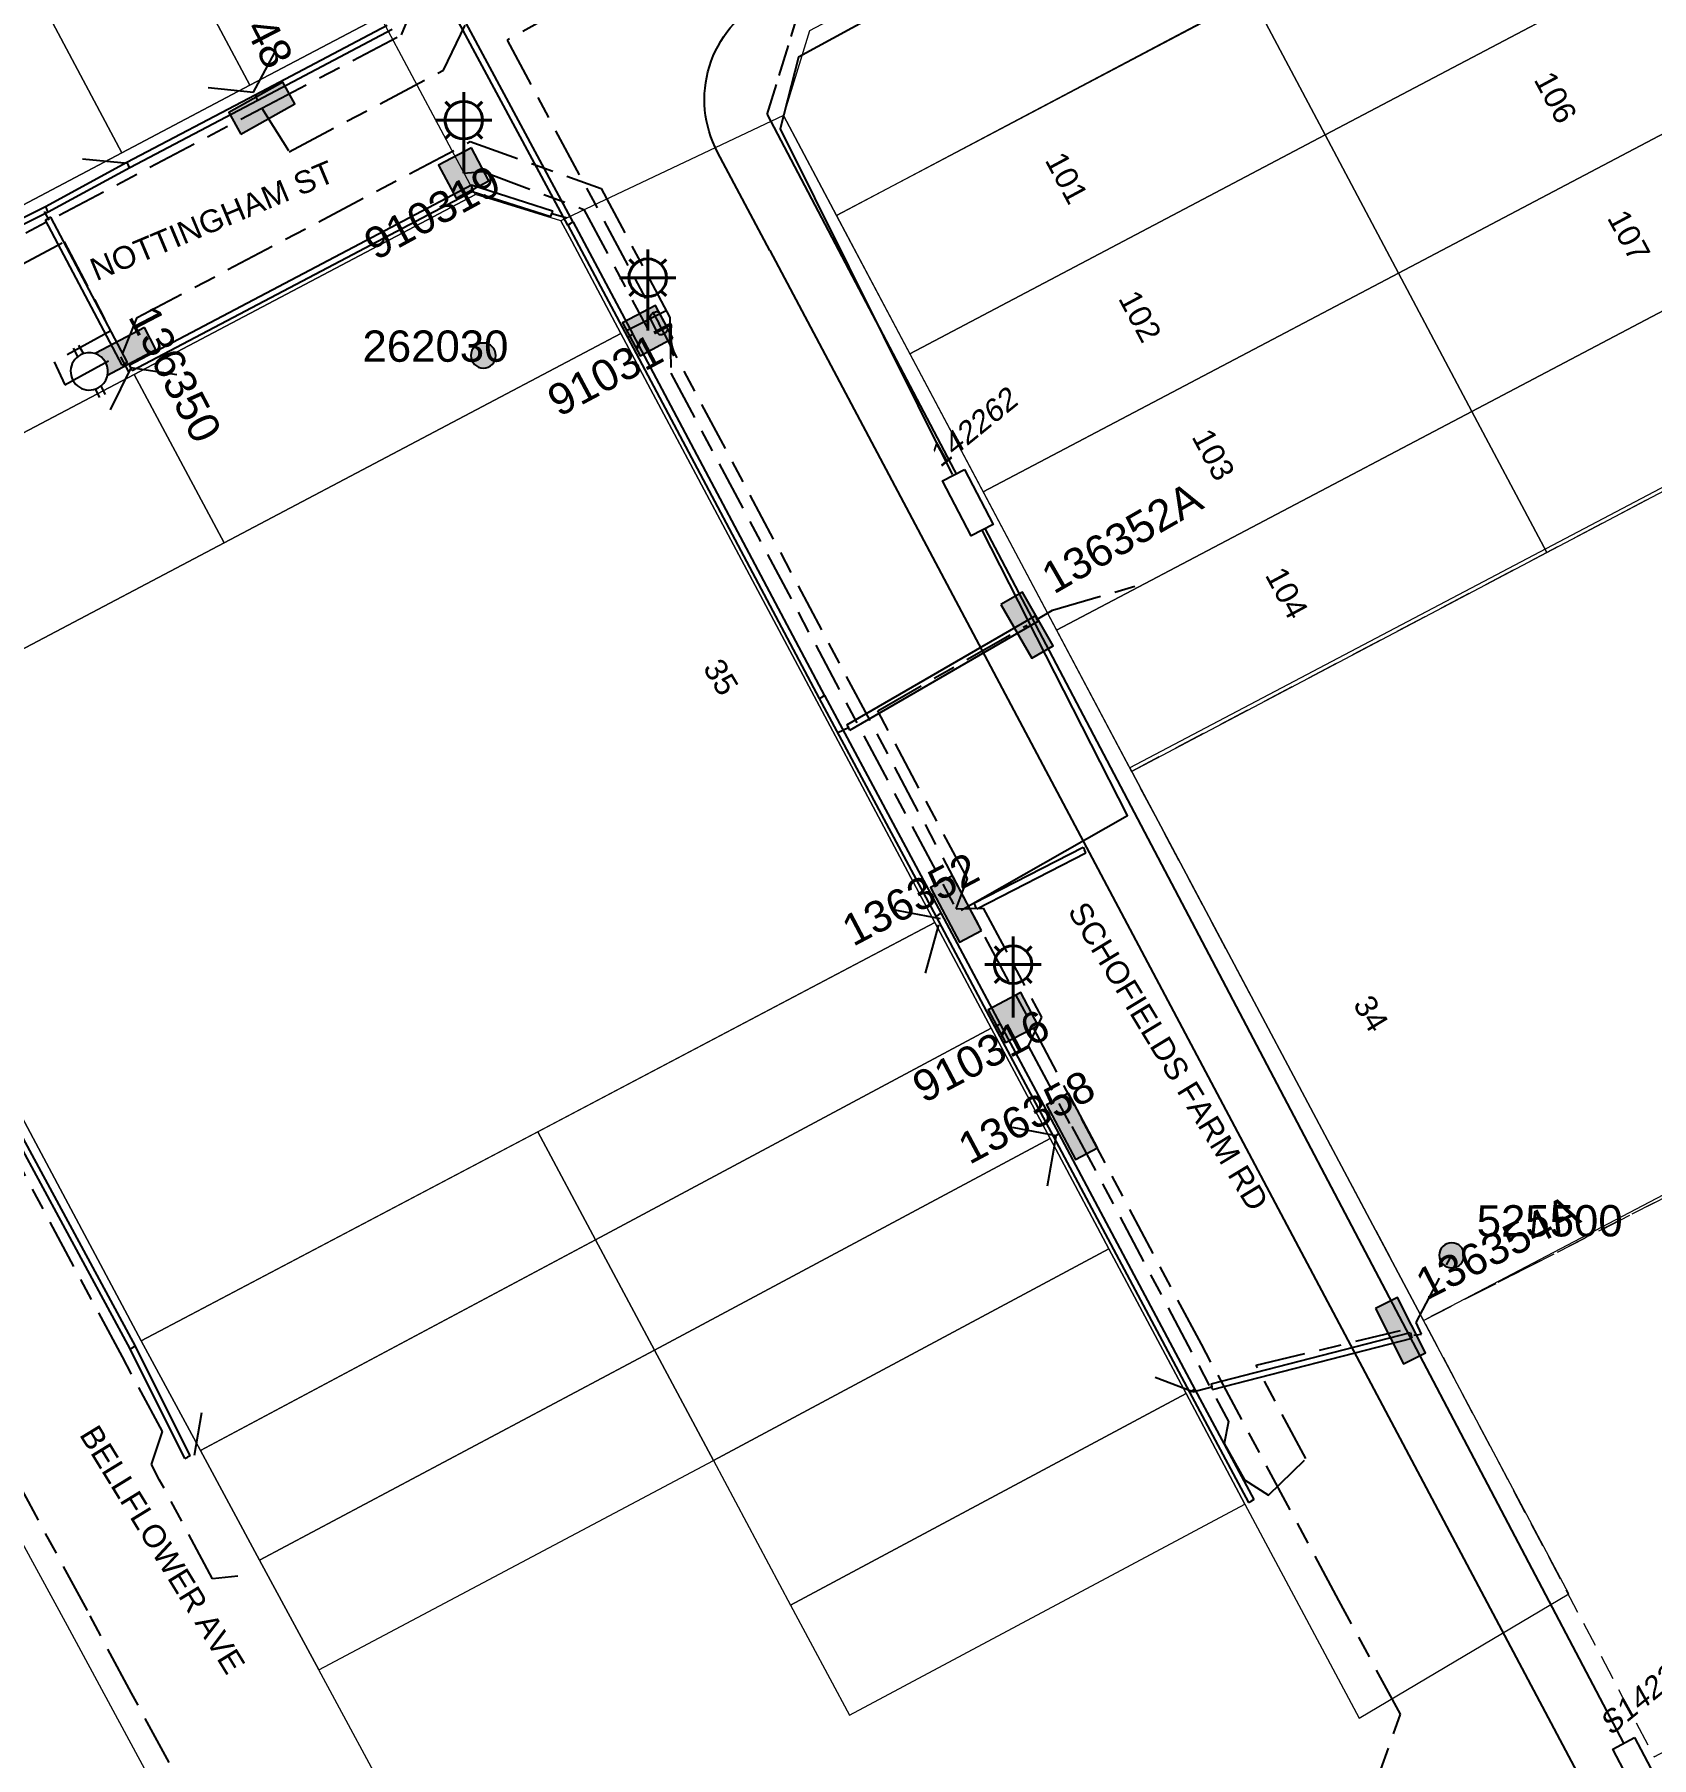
# Model space of a CAD drawing. Header units: metres. Extents: x 303431 to 305438, y 6269401 to 6270518.
# Drawn here: x 303642 to 303771.2, y 6269565 to 6269702.5 of the extents above; entities that cross this region are included whole.
import ezdxf
from ezdxf.enums import TextEntityAlignment as Align

# ---------------------------------------------------------------- set-up
doc = ezdxf.new("R2010")
doc.units = ezdxf.units.M
for name, pattern in [('Cable Exist UG', [8.2, 4, -1.2, 1.8, -1.2]), ('IE Trench LV', [6.5, 5, -1.5]), ('IECLAUG', [3, 2, -1]), ('IECLROU40', [4, 2.5, -1.5])]:
    doc.linetypes.add(name, pattern=pattern)
doc.layers.get('0').update_dxf_attribs({"color": 6})
doc.layers.add('_User kerb', color=7, linetype='Continuous', transparency=0.4)
for name, color, linetype, lineweight in [('Cadastre Developer_SP_NEW', 7, 'Continuous', 5), ('Cadastre Land Parcels_SP_EXT', 9, 'Continuous', 5), ('Cadastre Roads_SP_EXT', 9, 'Continuous', 5)]:
    doc.layers.add(name, color=color, linetype=linetype, lineweight=lineweight)
for name, color, linetype in [('Duct_SP_EXT', 7, 'Continuous'), ('Duct_SP_NEW', 2, 'Continuous'), ('Equip_HV_EXT', 7, 'Continuous'), ('Equip_LV_EXT', 7, 'Continuous'), ('Equip_SP_SL_EXT', 7, 'Continuous'), ('Mains_HV_EXT', 7, 'Continuous'), ('Mains_LV_EXT', 7, 'Continuous'), ('Mains_LV_NEW_T84', 2, 'Continuous'), ('SupportsOH_SP_TR_HV_LV_SL_EXT', 7, 'Continuous'), ('SupportsUG_SP_LV_EXT', 7, 'Continuous'), ('SupportsUG_SP_LV_NEW', 2, 'Continuous'), ('SupportsUG_SP_LV_SL_EXT', 7, 'Continuous'), ('Trench_SP_EXT', 7, 'Continuous'), ('Trench_SP_NEW', 2, 'Continuous')]:
    doc.layers.add(name, color=color, linetype=linetype)
doc.styles.add('COLUMN_LABEL', font='arial.ttf')
doc.styles.add('iecARIAL', font='arial.ttf', dxfattribs={"height": 2})
doc.styles.add('LotNum', font='isocp.shx', dxfattribs={"height": 1.8})
doc.styles.add('POLE_LABEL', font='arial.ttf')
doc.styles.get("Standard").update_dxf_attribs({"font": 'arial.ttf'})
doc.linetypes.add('Cable New UG', pattern='A,7,-0.25,["x",Standard,S=2,R=0,X=0.2,Y=-0.8],-2.1', length=9.35)
doc.linetypes.add('IE Trench HV', pattern='A,7,-0.2,["/",Standard,S=3,R=0,X=0.6,Y=-1.4],-2.5', length=9.7)

# ---------------------------------------------------------------- blocks, each defined once
blk = doc.blocks.new('COLUMN_EXT')
blk.add_hatch(color=256).paths.add_polyline_path([(-1.49, 1.48), (-1.49, -1.49), (1.48, -1.49), (1.48, 1.48)])
blk.add_lwpolyline([(-1.49, -1.49), (1.48, -1.49), (1.48, 1.48), (-1.49, 1.48)], close=True)
for tag, height, style, flags, p in [('ASSET_NUM', 2.5, 'COLUMN_LABEL', 8, (2, 2)), ('STRUCTURE_PLANT_NUMBER', 0.2, 'POLE_LABEL', 9, (1.81, 0.03)), ('STREET_CODE', 0.2, 'COLUMN_LABEL', 9, (1.81, -0.2))]:
    blk.add_attdef(tag, text='', height=height, dxfattribs=dict(style=style, flags=flags)).set_placement(p, align=Align.MIDDLE_LEFT)
at = {"flags": 9}
for tag, p in [('COLUMN_TYPE', (1.81, -0.4)), ('OWNED_BY', (1.81, -0.6)), ('STATE', (1.81, -0.8)), ('USAGE', (1.81, -1)), ('LEGEND', (1.81, -1.2)), ('LOCATION', (1.81, -1.4)), ('STREETNAME', (1.81, -1.6)), ('SUBURB', (1.81, -1.8)), ('NOTES', (1.81, -2))]:
    blk.add_attdef(tag, text='', height=0.2, dxfattribs=at).set_placement(p, align=Align.MIDDLE_LEFT)
at = {"flags": 1}
blk.add_attdef('Z', (1.81, -2.35), '', height=0.2, dxfattribs=at)
blk = doc.blocks.new('PILLAR_EXT')
blk.add_hatch(color=256).paths.add_polyline_path([(-2.475, 0.99), (-2.475, -0.99), (2.475, -0.99), (2.475, 0.99)])
blk.add_lwpolyline([(-2.475, -0.99), (2.475, -0.99), (2.475, 0.99), (-2.475, 0.99)], close=True)
at = {"style": 'iecARIAL', "flags": 8}
blk.add_attdef('ASSET_NUM', (1.5, 3.5), '', height=2.5, dxfattribs=at)
for tag, p, flags in [('OWNED_BY', (0, -0.2), 9), ('STATE', (0, -0.4), 9), ('SUPPORT_TYPE', (0, -0.6), 9), ('USAGE', (0, -0.8), 9), ('LEGEND', (0, -1), 9), ('LOCATION', (0, -1.2), 9), ('NOTES', (0, -1.4), 9), ('STREETNAME', (0, -1.8), 9), ('SUBURB', (0, -2), 1), ('PARENT', (0, -1.6), 9)]:
    blk.add_attdef(tag, p, '', height=0.2, dxfattribs=dict(flags=flags))
blk = doc.blocks.new('SL_LANTERN_EXT')
at = {"lineweight": 40}
for p, q in [((-1.46, 5.68), (-1.06, 5.28)), ((0, 1.97), (0, 6.47)), ((1.46, 5.68), (1.06, 5.28)), ((-2.25, 4.22), (2.25, 4.22)), ((-1.46, 2.76), (-1.06, 3.16)), ((1.46, 2.76), (1.06, 3.16)), ((0, 0), (0, 2.72))]:
    blk.add_line(p, q, dxfattribs=at)
blk.add_circle((0, 4.22), 1.5, dxfattribs=at)
at = {"style": 'iecARIAL', "flags": 9}
blk.add_attdef('ASSET_NUM', (1.5, 1.5), '', height=2.5, dxfattribs=at)
for tag, p, height, flags in [('CONSTRUCTED_VOLTAGE', (0.98, -0.65), 0.2, 9), ('CONTROL_TYPE', (0.98, -0.85), 0.2, 9), ('LANTERN_PURPOSE', (0.98, -1.05), 0.2, 9), ('LANTERN_TYPE', (0.98, -1.25), 0.2, 9), ('NO_PHASES', (0.98, -1.45), 0.2, 9), ('LNUMBER', (2.18, -3.25), 2.5, 8), ('OPERATING_VOLTAGE', (0.98, -1.65), 0.2, 9), ('ORIENTATION', (0.98, -1.85), 0.2, 9), ('OWNED_BY', (0.98, -2.05), 0.2, 9), ('STATE', (0.98, -2.25), 0.2, 9), ('USAGE', (0.98, -2.45), 0.2, 9), ('CEXIST', (0.98, -2.65), 0.2, 9), ('CNEW', (0.98, -2.85), 0.2, 9), ('CNUMBER', (0.98, -3.05), 0.2, 9), ('CREMOVE', (0.98, -3.25), 0.2, 9), ('CREPLACE', (0.98, -3.45), 0.2, 9), ('LKINGHEIGHT', (0.98, -3.65), 0.2, 9), ('LBRACKET', (0.98, -3.85), 0.2, 9), ('LBRACKETVOCAB', (0.98, -4.05), 0.2, 9), ('LCATEGORY', (0.98, -4.25), 0.2, 9), ('LCHARGE1', (0.98, -4.45), 0.2, 9), ('LCHARGE1PERCENT', (0.98, -4.65), 0.2, 9), ('LCHARGE2', (0.98, -4.85), 0.2, 9), ('LCHARGE2PERCENT', (0.98, -5.05), 0.2, 9), ('LCHARGE3', (0.98, -5.25), 0.2, 9), ('LCHARGE3PERCENT', (0.98, -5.45), 0.2, 9), ('LEXIST', (0.98, -5.65), 0.2, 9), ('LLAMP', (0.98, -5.85), 0.2, 9), ('LLAMPVOCAB', (0.98, -6.05), 0.2, 9), ('LMAST', (0.98, -6.25), 0.2, 9), ('LMASTVOCAB', (0.98, -6.45), 0.2, 9), ('LNEW', (0.98, -6.65), 0.2, 9), ('LANTNUMBER', (0.98, -6.85), 0.2, 9), ('LOUTREACH', (0.98, -7.25), 0.2, 9), ('LOUTREACHVOCAB', (0.98, -7.45), 0.2, 9), ('LRATECODE', (0.98, -7.65), 0.2, 9), ('LREMOVE', (0.98, -7.85), 0.2, 9), ('LREPLACE', (0.98, -8.05), 0.2, 9), ('LTYPE', (0.98, -8.25), 0.2, 9), ('LTYPEVOCAB', (0.98, -8.45), 0.2, 9), ('STREETNAME', (0.98, -9.25), 0.2, 9), ('SUBURB', (0.98, -9.45), 0.2, 1), ('LEGEND', (0.98, -8.65), 0.2, 9), ('LOCATION', (0.98, -8.85), 0.2, 9), ('NOTES', (0.98, -9.05), 0.2, 9)]:
    blk.add_attdef(tag, p, '', height=height, dxfattribs=dict(flags=flags))
blk = doc.blocks.new('POLE_EXT')
blk.add_hatch(color=256).paths.add_polyline_path([(-1, 0, 1), (1, 0, 1)])
blk.add_lwpolyline([(-1, 0, 1), (1, 0, 1)], format="xyb", close=True)
for tag, height, flags, p in [('pNumber', 2.5, 8, (-17.84, 2.07)), ('OWNED_BY', 0.2, 9, (1.35, -0.4)), ('SPECIAL_USE', 0.2, 9, (1.35, -0.8)), ('STATE', 0.2, 9, (1.35, -1)), ('cLV', 0.2, 9, (1.35, -1.4)), ('PARENT', 0.2, 9, (1.35, -0.6)), ('USAGE', 0.2, 9, (1.35, -1.2)), ('hDepth', 0.2, 9, (1.35, -1.6)), ('hDia', 0.2, 9, (1.35, -1.8)), ('cHV', 0.2, 9, (1.35, -2)), ('LBRACKET', 0.2, 9, (1.35, -2.2)), ('LExisting', 0.2, 9, (1.35, -2.4)), ('LANTNUMBER', 0.2, 9, (1.35, -2.6)), ('LOther', 0.2, 9, (1.35, -2.8)), ('cLinedev', 0.2, 9, (1.35, -3.4)), ('pExisting', 0.2, 9, (1.35, -3.8)), ('LRemove', 0.2, 9, (1.35, -3)), ('LEGEND', 0.2, 9, (1.35, -3.2)), ('LOCATION', 0.2, 9, (1.35, -3.6)), ('PFNUMBER', 0.2, 9, (1.35, -4)), ('NEWPFNUMBER', 0.2, 9, (1.35, -4.2)), ('pFooting', 0.2, 9, (1.35, -4.4)), ('pNew', 0.2, 9, (1.35, -4.6)), ('pRelocate', 0.2, 9, (1.35, -5)), ('pRemove', 0.2, 9, (1.35, -5.2)), ('pReplace', 0.2, 9, (1.35, -5.4)), ('pStay', 0.2, 9, (1.35, -5.6)), ('pType', 0.2, 9, (1.35, -5.8)), ('cspan', 0.2, 9, (1.35, -6)), ('STREETNAME', 0.2, 9, (1.35, -6.2)), ('SUBURB', 0.2, 9, (1.35, -6.4)), ('NOTES', 0.2, 9, (1.35, -6.6)), ('MAINTAINED_BY', 0.2, 9, (1.36, -6.81)), ('OPERATED_BY', 0.2, 9, (1.36, -7.01))]:
    blk.add_attdef(tag, text='', height=height, dxfattribs=dict(flags=flags)).set_placement(p, align=Align.MIDDLE_LEFT)
at = {"style": 'POLE_LABEL'}
for tag, height, flags, p in [('ASSET_NUM', 2.5, 8, (2, 2)), ('STRUCTURE_PLANT_NUMBER', 0.2, 9, (1.35, 0.03)), ('STREET_CODE', 0.2, 9, (1.35, -0.2))]:
    blk.add_attdef(tag, text='', height=height, dxfattribs=dict(at, flags=flags)).set_placement(p, align=Align.MIDDLE_LEFT)
at = {"flags": 1}
blk.add_attdef('Z', (1.35, -7.33), '', height=0.2, dxfattribs=at)
blk = doc.blocks.new('HV_STJ_EXT')
h = blk.add_hatch(color=256)
edge = h.paths.add_edge_path()
edge.add_ellipse((-0.59, 0.13), major_axis=(0.226, 0.226), ratio=1, start_angle=45, end_angle=135)
edge.add_line((-0.91, 0.13), (-0.91, -0.13))
edge.add_ellipse((-0.59, -0.13), major_axis=(0.226, 0.226), ratio=1, start_angle=135, end_angle=225)
edge.add_line((-0.59, -0.45), (0.59, -0.45))
edge.add_ellipse((0.59, -0.13), major_axis=(-0.226, 0.226), ratio=1, start_angle=135, end_angle=225)
edge.add_line((0.91, -0.13), (0.91, 0.13))
edge.add_ellipse((0.59, 0.13), major_axis=(-0.226, 0.226), ratio=1, start_angle=225, end_angle=315)
edge.add_line((0.59, 0.45), (-0.59, 0.45))
blk.add_lwpolyline([(-0.91, 0.13), (-0.91, -0.13, 0.414214), (-0.59, -0.45), (0.59, -0.45, 0.414214), (0.91, -0.13), (0.91, 0.13, 0.414214), (0.59, 0.45), (-0.59, 0.45, 0.414214)], format="xyb", close=True)
for tag, flags, p in [('ORIENTATION', 9, (1.5, 0)), ('Z', 1, (1.5, -0.8)), ('USAGE', 9, (1.5, -0.2)), ('LEGEND', 9, (1.5, -0.4)), ('NOTES', 9, (1.5, -0.6))]:
    blk.add_attdef(tag, text='', height=0.2, dxfattribs=dict(flags=flags)).set_placement(p, align=Align.MIDDLE_LEFT)
blk = doc.blocks.new('LV_UG_LINKS_OPEN_EXT')
for p, q in [((-0.25, 1.47), (-0.25, 2.22)), ((0.25, 1.47), (0.25, 2.22)), ((-0.25, -1.47), (-0.25, -2.22)), ((0.25, -1.47), (0.25, -2.22))]:
    blk.add_line(p, q)
at = {"flags": 9}
for tag, p in [('ACTUAL_STATUS', (0, 0)), ('CONSTRUCTED_VOLTAGE', (0, -0.2)), ('OPERATING_VOLTAGE', (0, -0.6)), ('ORIENTATION', (0, -0.8)), ('STATE', (0, -1)), ('SWITCH_TYPE', (0, -1.2)), ('NO_PHASES', (0, -0.4)), ('USAGE', (0, -1.4)), ('NOTES', (0, -1.6))]:
    blk.add_attdef(tag, text='', height=0.2, dxfattribs=at).set_placement(p, align=Align.MIDDLE_LEFT)
at = {"flags": 1}
blk.add_attdef('Z', (0, 0), '', height=0.2, dxfattribs=at)
blk.add_wipeout([(-0.25, 1.47), (-0.43, 1.43), (-0.61, 1.36), (-0.77, 1.28), (-0.93, 1.17), (-1.07, 1.05), (-1.19, 0.9), (-1.29, 0.75), (-1.38, 0.58), (-1.44, 0.4), (-1.48, 0.22), (-1.49, 0.03), (-1.49, -0.16), (-1.45, -0.34), (-1.4, -0.52), (-1.32, -0.69), (-1.23, -0.85), (-1.11, -1), (-0.98, -1.13), (-0.83, -1.24), (-0.66, -1.34), (-0.49, -1.41), (-0.31, -1.46), (-0.13, -1.49), (0.06, -1.49), (0.25, -1.47), (0.43, -1.43), (0.61, -1.36), (0.77, -1.28), (0.93, -1.17), (1.07, -1.05), (1.19, -0.9), (1.29, -0.75), (1.38, -0.58), (1.44, -0.4), (1.48, -0.22), (1.49, -0.03), (1.49, 0.16), (1.45, 0.34), (1.4, 0.52), (1.32, 0.69), (1.23, 0.85), (1.11, 1), (0.98, 1.13), (0.83, 1.24), (0.66, 1.34), (0.49, 1.41), (0.31, 1.46), (0.13, 1.49), (-0.06, 1.49)])
blk.add_lwpolyline([(0, -1.49, 1), (0, 1.49, 1)], format="xyb", close=True)
blk = doc.blocks.new('*U123')
blk.add_wipeout([(3.43, 1.83), (2.45, -3.02), (0.51, -2.63), (1.49, 2.22)])
at = {"lineweight": -3}
blk.add_lwpolyline([(3.43, 1.83), (2.45, -3.02), (0.51, -2.63), (1.49, 2.22)], close=True, dxfattribs=at)
at = {"oblique": 10, "flags": 8}
blk.add_attdef('ASSET_NUM', text='', height=1.75, dxfattribs=at).set_placement((2, 4), align=Align.MIDDLE_LEFT)
for tag, flags, p in [('STREET_CODE', 9, (1.5, 2)), ('OWNED_BY', 9, (1.5, 1.8)), ('OPERATED_BY', 9, (1.5, 1.6)), ('MAINTAINED_BY', 9, (1.5, 1.4)), ('STATE', 9, (1.5, 1.2)), ('SUPPORT_TYPE', 9, (1.5, 1)), ('SUBURB', 9, (1.5, 0.2)), ('STREETNAME', 9, (1.5, 0)), ('USAGE', 9, (1.5, 0.8)), ('LEGEND', 9, (1.5, 0.6)), ('PARENT', 9, (1.5, 0.4)), ('Z', 1, (1.5, -0.6)), ('LOCATION', 9, (1.5, -0.2)), ('NOTES', 9, (1.5, -0.4))]:
    blk.add_attdef(tag, text='', height=0.2, dxfattribs=dict(flags=flags)).set_placement(p, align=Align.MIDDLE_LEFT)
blk = doc.blocks.new('*U120')
blk.add_wipeout([(3.44, 1.82), (2.44, -3.03), (0.5, -2.63), (1.5, 2.22)])
at = {"lineweight": -3}
blk.add_lwpolyline([(3.44, 1.82), (2.44, -3.03), (0.5, -2.63), (1.5, 2.22)], close=True, dxfattribs=at)
at = {"oblique": 10, "flags": 8}
blk.add_attdef('ASSET_NUM', text='', height=1.75, dxfattribs=at).set_placement((2, 4), align=Align.MIDDLE_LEFT)
for tag, flags, p in [('STREET_CODE', 9, (1.5, 2)), ('OWNED_BY', 9, (1.5, 1.8)), ('OPERATED_BY', 9, (1.5, 1.6)), ('MAINTAINED_BY', 9, (1.5, 1.4)), ('STATE', 9, (1.5, 1.2)), ('SUPPORT_TYPE', 9, (1.5, 1)), ('SUBURB', 9, (1.5, 0.2)), ('STREETNAME', 9, (1.5, 0)), ('USAGE', 9, (1.5, 0.8)), ('LEGEND', 9, (1.5, 0.6)), ('PARENT', 9, (1.5, 0.4)), ('Z', 1, (1.5, -0.6)), ('LOCATION', 9, (1.5, -0.2)), ('NOTES', 9, (1.5, -0.4))]:
    blk.add_attdef(tag, text='', height=0.2, dxfattribs=dict(flags=flags)).set_placement(p, align=Align.MIDDLE_LEFT)

msp = doc.modelspace()

# ---------------------------------------------------------------- linework, layer by layer
at = {"layer": '_User kerb', "transparency": 33554585}
for points in [[(303700.75967, 6269685.28325), (303696.58336, 6269693.15239, -0.415150879), (303700.31862, 6269705.26706), (303759.65216, 6269736.51371, -0.413276866), (303771.72814, 6269732.79038), (303775.93123, 6269724.87505)], [(303700.76082, 6269685.28109), (303782.85785, 6269530.59124, 0.416036163), (303795.00934, 6269526.90767), (303854.26914, 6269558.11548, 0.4176128), (303857.96866, 6269570.29749), (303775.93127, 6269724.87496)]]:
    msp.add_lwpolyline(points, format="xyb", dxfattribs=at)
at = {"layer": 'Cadastre Developer_SP_NEW', "flags": 128}
for points in [[(303745.1109, 6269694.52861), (303778.29125, 6269712.00228), (303772.36048, 6269723.18095), (303739.25102, 6269705.56998), (303745.1109, 6269694.52861)], [(303750.97077, 6269683.48724), (303784.15112, 6269700.96091), (303778.29125, 6269712.00228), (303745.1109, 6269694.52861), (303750.97077, 6269683.48724)], [(303711.93055, 6269677.05495), (303745.1109, 6269694.52861), (303739.25103, 6269705.56998), (303706.07068, 6269688.09632), (303711.93055, 6269677.05495)], [(303756.83065, 6269672.44587), (303790.011, 6269689.91954), (303784.15112, 6269700.96091), (303750.97077, 6269683.48724), (303756.83065, 6269672.44587)], [(303717.79043, 6269666.01358), (303750.97078, 6269683.48725), (303745.1109, 6269694.52861), (303711.93055, 6269677.05495), (303717.79043, 6269666.01358)], [(303762.80774, 6269661.18367), (303795.98809, 6269678.65734), (303790.011, 6269689.91954), (303756.83066, 6269672.44588), (303762.80774, 6269661.18367)], [(303723.65031, 6269654.97221), (303756.83066, 6269672.44588), (303750.97078, 6269683.48725), (303717.79043, 6269666.01358), (303723.65031, 6269654.97221)], [(303729.62739, 6269643.71001), (303762.80774, 6269661.18367), (303756.83066, 6269672.44588), (303723.65031, 6269654.97221), (303729.62739, 6269643.71001)]]:
    msp.add_lwpolyline(points, dxfattribs=at)
at = {"layer": 'Cadastre Developer_SP_NEW', "linetype": 'IECLROU40', "flags": 128}
for points in [[(303752.9626, 6269599.8857), (303797.55306, 6269622.5923), (303773.95627, 6269667.05414), (303729.62732, 6269643.70932), (303752.9626, 6269599.8857)], [(303752.96266, 6269599.88639), (303797.55313, 6269622.59299), (303773.95633, 6269667.05482), (303729.62739, 6269643.71001), (303752.96266, 6269599.88639)]]:
    msp.add_lwpolyline(points, dxfattribs=at)
at = {"layer": 'Cadastre Developer_SP_NEW', "linetype": 'IECLAUG', "flags": 128}
msp.add_lwpolyline([(303771.37774, 6269565.04267), (303837.73843, 6269599.99), (303819.58488, 6269634.19551), (303797.55313, 6269622.59299), (303752.96266, 6269599.88639), (303771.37774, 6269565.04267)], dxfattribs=at)
at = {"layer": 'Cadastre Land Parcels_SP_EXT', "linetype": 'Continuous'}
for points in [[(303669.66129, 6269703.97101), (303671.74912, 6269710.75884), (303661.48991, 6269729.9946), (303646.61858, 6269722.15879), (303659.24264, 6269698.4822), (303669.66129, 6269703.97101)], [(303659.24264, 6269698.4822), (303646.61858, 6269722.15879), (303636.3818, 6269716.76511), (303649.00586, 6269693.08861), (303659.24264, 6269698.4822)], [(303739.2757, 6269705.67071), (303732.69651, 6269718.0371), (303703.93364, 6269702.82931), (303701.83972, 6269696.05535), (303706.07068, 6269688.09632), (303739.2757, 6269705.67071)], [(303649.00586, 6269693.08861), (303636.3818, 6269716.76511), (303626.14414, 6269711.37046), (303638.76908, 6269687.69396), (303649.00586, 6269693.08861)], [(303688.87223, 6269678.65338), (303684.93577, 6269686.03463), (303684.06516, 6269687.66773), (303677.24765, 6269689.76554), (303649.99227, 6269675.40504), (303657.17574, 6269661.95304), (303688.87223, 6269678.65338)], [(303713.94332, 6269631.64559), (303688.87223, 6269678.65338), (303625.47856, 6269645.25164), (303650.56714, 6269598.25533), (303713.94332, 6269631.64559)], [(303657.17574, 6269661.95304), (303649.99227, 6269675.40504), (303622.74599, 6269661.04852), (303620.66319, 6269654.26183), (303625.47856, 6269645.25164), (303657.17574, 6269661.95304)], [(303797.34238, 6269623.11937), (303773.8611, 6269667.33638), (303729.5176, 6269643.9891), (303752.96266, 6269599.88577), (303797.34238, 6269623.11937)], [(303718.44431, 6269623.20673), (303713.94332, 6269631.64559), (303682.22475, 6269614.935), (303686.85065, 6269606.32266), (303718.44431, 6269623.20673)], [(303723.14325, 6269614.396), (303718.44431, 6269623.20673), (303686.85065, 6269606.32266), (303691.55127, 6269597.51298), (303723.14325, 6269614.396)], [(303686.85065, 6269606.32266), (303682.22475, 6269614.935), (303650.56714, 6269598.25533), (303655.29338, 6269589.49494), (303686.85065, 6269606.32266)], [(303727.84219, 6269605.58535), (303723.14325, 6269614.396), (303691.55127, 6269597.51298), (303696.25189, 6269588.70331), (303727.84219, 6269605.58535)], [(303691.55127, 6269597.51298), (303686.85065, 6269606.32266), (303655.29338, 6269589.49494), (303660.01873, 6269580.73553), (303691.55127, 6269597.51298)], [(303734.00313, 6269594.0348), (303727.84219, 6269605.58535), (303696.25189, 6269588.70331), (303702.4145, 6269577.15187), (303734.00313, 6269594.0348)], [(303696.25189, 6269588.70331), (303691.55127, 6269597.51298), (303660.01873, 6269580.73553), (303664.74585, 6269571.97417), (303696.25189, 6269588.70331)], [(303738.70207, 6269585.22406), (303734.00313, 6269594.0348), (303702.4145, 6269577.15187), (303707.13022, 6269568.37435), (303738.70207, 6269585.22406)]]:
    msp.add_lwpolyline(points, close=True, dxfattribs=at)
at = {"layer": 'Cadastre Roads_SP_EXT', "linetype": 'Continuous'}
for points in [[(303649.99227, 6269675.40496), (303677.24766, 6269689.7655), (303669.66132, 6269703.97107), (303659.24265, 6269698.48216), (303649.00581, 6269693.08862), (303638.76905, 6269687.69394), (303628.5323, 6269682.30031), (303618.12114, 6269676.81458), (303622.74598, 6269661.04856), (303649.99227, 6269675.40496)], [(303764.5673, 6269578.06483), (303752.9626, 6269599.8857), (303729.5176, 6269643.98904), (303706.07066, 6269688.09626), (303701.83967, 6269696.05534), (303684.06513, 6269687.66771), (303684.93583, 6269686.03458), (303688.87223, 6269678.65337), (303713.94329, 6269631.64557), (303718.44433, 6269623.20672), (303723.14325, 6269614.39602), (303727.84218, 6269605.58531), (303734.00309, 6269594.03483), (303738.70202, 6269585.22413), (303743.40182, 6269576.41236), (303747.81888, 6269568.12999), (303764.5673, 6269578.06483)], [(303684.8371, 6269534.73505), (303680.39356, 6269542.96921), (303675.66823, 6269551.72967), (303670.94113, 6269560.49101), (303664.74578, 6269571.97411), (303660.01877, 6269580.73554), (303655.29335, 6269589.49494), (303650.56705, 6269598.25532), (303625.47851, 6269645.25163), (303620.66311, 6269654.26182), (303606.49622, 6269646.62638), (303612.66225, 6269635.11678), (303618.58624, 6269624.01799), (303624.51191, 6269612.91919), (303630.4359, 6269601.82031), (303635.17501, 6269593.00351), (303639.91138, 6269584.23439), (303644.65843, 6269575.5142), (303649.38464, 6269566.75383), (303655.29309, 6269555.80286), (303661.19986, 6269544.85286), (303665.92687, 6269536.09249), (303670.69547, 6269527.25335), (303684.8371, 6269534.73505)]]:
    msp.add_lwpolyline(points, close=True, dxfattribs=at)
at = {"layer": 'Duct_SP_EXT'}
for p, q in [((303684.62326, 6269687.32058), (303674.9311, 6269705.35523)), ((303685.04607, 6269687.54781), (303675.35391, 6269705.58245)), ((303670.19662, 6269703.25102), (303659.6509, 6269697.69964)), ((303670.60272, 6269702.92235), (303659.87449, 6269697.2749)), ((303659.65085, 6269697.69962), (303649.41462, 6269692.30797)), ((303659.87455, 6269697.27493), (303649.63831, 6269691.88328)), ((303659.65085, 6269697.69962), (303659.7627, 6269697.48727)), ((303659.6509, 6269697.69964), (303659.7627, 6269697.48727)), ((303659.87449, 6269697.2749), (303659.7627, 6269697.48727)), ((303659.87455, 6269697.27493), (303659.7627, 6269697.48727)), ((303649.4118, 6269692.30646), (303642.90327, 6269688.76697)), ((303649.64112, 6269691.88478), (303643.13259, 6269688.34529)), ((303649.4118, 6269692.30646), (303649.52646, 6269692.09562)), ((303649.41462, 6269692.30797), (303649.52646, 6269692.09562)), ((303649.63831, 6269691.88328), (303649.52646, 6269692.09562)), ((303649.64112, 6269691.88478), (303649.52646, 6269692.09562)), ((303649.60794, 6269676.12804), (303676.94818, 6269690.52895)), ((303649.83164, 6269675.70335), (303676.99407, 6269690.0106)), ((303676.94818, 6269690.52895), (303683.41445, 6269688.47047)), ((303676.94818, 6269690.52895), (303676.97113, 6269690.26977)), ((303676.99407, 6269690.0106), (303676.97113, 6269690.26977)), ((303676.99407, 6269690.0106), (303683.26885, 6269688.01309)), ((303642.91098, 6269688.77098), (303639.18274, 6269686.91504)), ((303642.90327, 6269688.76697), (303643.01793, 6269688.55613)), ((303642.91098, 6269688.77098), (303643.01793, 6269688.55613)), ((303643.12489, 6269688.34128), (303643.01793, 6269688.55613)), ((303643.13259, 6269688.34529), (303643.01793, 6269688.55613)), ((303683.41445, 6269688.47047), (303683.34165, 6269688.24178)), ((303643.12489, 6269688.34128), (303639.40184, 6269686.48792)), ((303642.92448, 6269687.72421), (303643.13682, 6269687.83607)), ((303643.34915, 6269687.94793), (303643.13682, 6269687.83607)), ((303683.26885, 6269688.01309), (303683.34165, 6269688.24178)), ((303684.62295, 6269687.32115), (303684.83466, 6269687.4342)), ((303684.62295, 6269687.32115), (303689.40085, 6269678.37309)), ((303684.62326, 6269687.32058), (303684.83466, 6269687.4342)), ((303685.04607, 6269687.54781), (303684.83466, 6269687.4342)), ((303685.04637, 6269687.54724), (303684.83466, 6269687.4342)), ((303685.04637, 6269687.54724), (303689.82427, 6269678.59917)), ((303689.40054, 6269678.37366), (303689.61256, 6269678.48613)), ((303689.40054, 6269678.37366), (303704.70192, 6269649.52806)), ((303689.40085, 6269678.37309), (303689.61256, 6269678.48613)), ((303689.82427, 6269678.59917), (303689.61256, 6269678.48613)), ((303689.82457, 6269678.5986), (303689.61256, 6269678.48613)), ((303689.82457, 6269678.5986), (303705.12595, 6269649.753)), ((303649.60794, 6269676.12804), (303649.71979, 6269675.91569)), ((303649.83164, 6269675.70335), (303649.71979, 6269675.91569)), ((303706.91235, 6269647.41658), (303721.93927, 6269656.1293)), ((303707.15311, 6269647.00133), (303722.18003, 6269655.71405)), ((303721.93927, 6269656.1293), (303722.05965, 6269655.92167)), ((303722.18003, 6269655.71405), (303722.05965, 6269655.92167)), ((303704.70192, 6269649.52806), (303704.91394, 6269649.64053)), ((303704.70239, 6269649.52717), (303704.91394, 6269649.64053)), ((303704.70239, 6269649.52717), (303714.0197, 6269632.13942)), ((303705.12548, 6269649.75389), (303704.91394, 6269649.64053)), ((303705.12595, 6269649.753), (303704.91394, 6269649.64053)), ((303705.12548, 6269649.75389), (303714.44278, 6269632.36614)), ((303706.91235, 6269647.41658), (303707.03273, 6269647.20896)), ((303707.15311, 6269647.00133), (303707.03273, 6269647.20896)), ((303649.6817, 6269597.61023), (303624.22403, 6269644.64046)), ((303650.10757, 6269597.83181), (303624.64615, 6269644.86895)), ((303714.0195, 6269632.1398), (303714.23124, 6269632.25278)), ((303714.0195, 6269632.1398), (303718.73695, 6269623.29832)), ((303714.0197, 6269632.13942), (303714.23124, 6269632.25278)), ((303714.44278, 6269632.36614), (303714.23124, 6269632.25278)), ((303714.44299, 6269632.36576), (303714.23124, 6269632.25278)), ((303714.44299, 6269632.36576), (303719.16044, 6269623.52427)), ((303718.73693, 6269623.29836), (303718.94869, 6269623.4113)), ((303718.73693, 6269623.29836), (303723.40717, 6269614.5412)), ((303718.73695, 6269623.29832), (303718.94869, 6269623.4113)), ((303719.16044, 6269623.52427), (303718.94869, 6269623.4113)), ((303719.16046, 6269623.52423), (303718.94869, 6269623.4113)), ((303719.16046, 6269623.52423), (303723.8307, 6269614.76708)), ((303723.40716, 6269614.54122), (303723.61894, 6269614.65414)), ((303723.40716, 6269614.54122), (303734.28382, 6269594.14362)), ((303723.40717, 6269614.5412), (303723.61894, 6269614.65414)), ((303723.8307, 6269614.76708), (303723.61894, 6269614.65414)), ((303723.83071, 6269614.76706), (303723.61894, 6269614.65414)), ((303723.83071, 6269614.76706), (303734.70737, 6269594.36947)), ((303649.6817, 6269597.61023), (303649.89463, 6269597.72102)), ((303654.05098, 6269588.86598), (303649.6817, 6269597.61023)), ((303650.10757, 6269597.83181), (303649.89463, 6269597.72102)), ((303654.48037, 6269589.08053), (303650.10757, 6269597.83181)), ((303735.99139, 6269594.81985), (303751.92438, 6269598.92866)), ((303736.11125, 6269594.35506), (303752.04424, 6269598.46387)), ((303751.92438, 6269598.92866), (303751.98431, 6269598.69627)), ((303752.04424, 6269598.46387), (303751.98431, 6269598.69627)), ((303734.28382, 6269594.14362), (303734.49559, 6269594.25654)), ((303734.28383, 6269594.1436), (303734.49559, 6269594.25654)), ((303734.28383, 6269594.1436), (303738.97384, 6269585.35004)), ((303734.70736, 6269594.36948), (303734.49559, 6269594.25654)), ((303734.70737, 6269594.36947), (303734.49559, 6269594.25654)), ((303734.70736, 6269594.36948), (303739.39736, 6269585.57592)), ((303735.99139, 6269594.81985), (303736.05132, 6269594.58745)), ((303736.11125, 6269594.35506), (303736.05132, 6269594.58745)), ((303654.05098, 6269588.86598), (303654.26568, 6269588.97325)), ((303654.48037, 6269589.08053), (303654.26568, 6269588.97325)), ((303738.97384, 6269585.35004), (303739.1856, 6269585.46298)), ((303739.39736, 6269585.57592), (303739.1856, 6269585.46298))]:
    msp.add_line(p, q, dxfattribs=at)
at = {"layer": 'Duct_SP_NEW'}
for p, q in [((303717.04152, 6269633.20241), (303725.76974, 6269637.6685)), ((303725.76974, 6269637.6685), (303725.88817, 6269637.43704)), ((303717.27839, 6269632.73949), (303726.00661, 6269637.20559)), ((303726.00661, 6269637.20559), (303725.88817, 6269637.43704)), ((303717.04152, 6269633.20241), (303717.15996, 6269632.97095)), ((303717.27839, 6269632.73949), (303717.15996, 6269632.97095))]:
    msp.add_line(p, q, dxfattribs=at)
at = {"layer": 'Mains_HV_EXT', "linetype": 'Cable Exist UG'}
for points in [[(303710.50481, 6269728.66131), (303714.59752, 6269721.00799), (303714.59752, 6269721.00799), (303698.86863, 6269712.67208), (303679.77733, 6269702.08135), (303679.77733, 6269702.08135), (303691.89182, 6269679.4845)], [(303710.50481, 6269728.66131), (303714.59752, 6269721.00799), (303714.59752, 6269721.00799), (303698.86863, 6269712.67208), (303679.77733, 6269702.08135), (303679.77733, 6269702.08135), (303691.89182, 6269679.4845)], [(303663.37778, 6269531.41838), (303664.27416, 6269533.10663), (303677.66324, 6269540.72191), (303677.66324, 6269540.72191), (303682.52522, 6269531.98652), (303691.59494, 6269529.35058), (303719.65002, 6269544.12186), (303719.65002, 6269544.12186), (303747.8314, 6269559.13521), (303751.11006, 6269568.43858), (303746.20103, 6269577.52607), (303735.22568, 6269597.97304), (303735.22568, 6269597.97304), (303716.46604, 6269633.27897), (303716.46604, 6269633.27897), (303691.89182, 6269679.4845)]]:
    msp.add_lwpolyline(points, dxfattribs=at)
at = {"layer": 'Mains_LV_EXT', "linetype": 'Cable Exist UG'}
for points in [[(303660.19296, 6269696.65357), (303671.34232, 6269702.50269), (303674.4584, 6269710.04573), (303661.49341, 6269734.13865), (303663.25107, 6269735.2047)], [(303660.19296, 6269696.65357), (303662.38663, 6269693.18055), (303662.38663, 6269693.18055), (303674.69747, 6269699.68757), (303676.80039, 6269704.05697), (303694.17816, 6269713.60525), (303696.97401, 6269712.79971), (303709.56747, 6269719.47397)], [(303660.19296, 6269696.65357), (303662.38663, 6269693.18055), (303662.38663, 6269693.18055), (303674.69747, 6269699.68757), (303676.80039, 6269704.05697), (303694.17816, 6269713.60525), (303696.97401, 6269712.79971), (303709.56747, 6269719.47397)], [(303629.51003, 6269680.44295), (303660.19296, 6269696.65357)], [(303676.31808, 6269691.47278), (303677.843, 6269691.60224), (303677.843, 6269691.60224), (303685.9144, 6269688.5679), (303691.00961, 6269679.0137)], [(303715.63055, 6269632.72375), (303716.53544, 6269635.14765), (303716.53544, 6269635.14765), (303709.37286, 6269648.55216), (303721.30374, 6269655.38934)], [(303715.63055, 6269632.72375), (303717.78885, 6269632.79741), (303717.78885, 6269632.79741), (303722.45863, 6269624.08312), (303721.39416, 6269621.78852), (303721.39416, 6269621.78852), (303724.94126, 6269615.14411)], [(303724.88787, 6269615.36958), (303737.38331, 6269591.80477), (303737.03906, 6269590.0437), (303738.67426, 6269587.15835), (303740.58481, 6269585.93564)], [(303740.58481, 6269585.93564), (303743.56309, 6269588.84885), (303743.56309, 6269588.84885), (303739.58582, 6269596.30489), (303751.12649, 6269599.06612)], [(303656.73537, 6269557.40508), (303649.78758, 6269570.11098), (303649.78758, 6269570.11098), (303646.25801, 6269576.72052), (303641.54577, 6269585.42847), (303636.81025, 6269594.21566)]]:
    msp.add_lwpolyline(points, dxfattribs=at)
at = {"layer": 'Mains_LV_NEW_T84', "color": 1, "linetype": 'Cable New UG', "ltscale": 0.75, "flags": 128}
msp.add_lwpolyline([(303783.35626, 6269706.03473), (303768.56775, 6269733.7602), (303762.16617, 6269735.46356), (303739.63541, 6269723.71324), (303738.06016, 6269719.78589), (303703.05427, 6269700.72142), (303701.57397, 6269695.01485), (303715.31007, 6269667.40213)], dxfattribs=at)
at = {"layer": 'Mains_LV_NEW_T84', "linetype": 'Cable New UG', "ltscale": 0.75, "flags": 128}
msp.add_lwpolyline([(303716.02989, 6269632.61731), (303729.31065, 6269640.18434), (303717.7205, 6269662.96548)], dxfattribs=at)
at = {"layer": 'Trench_SP_EXT', "linetype": 'Cable Exist UG'}
for points in [[(303655.9026, 6269698.29613), (303659.5279, 6269697.93203), (303661.22915, 6269701.10552)], [(303649.4866, 6269692.23037), (303645.86792, 6269692.56934)], [(303643.20848, 6269687.70007), (303642.83475, 6269688.4078)], [(303683.3416, 6269688.24178), (303684.58778, 6269687.8935)], [(303692.41875, 6269680.44157), (303689.40834, 6269678.92372)], [(303649.56998, 6269675.60876), (303648.93412, 6269676.80052)], [(303653.40813, 6269675.35871), (303649.71977, 6269675.91568), (303648.08305, 6269672.5623)], [(303722.07403, 6269655.83268), (303723.32918, 6269656.57076), (303723.32918, 6269656.57076), (303729.91503, 6269658.48779)], [(303706.1905, 6269646.80146), (303707.03276, 6269647.20896)], [(303713.19414, 6269627.61081), (303714.39847, 6269631.93927), (303710.3057, 6269632.71235)], [(303722.92885, 6269610.62086), (303723.63283, 6269614.62813), (303720.14117, 6269615.28357)], [(303752.18951, 6269598.69411), (303752.79167, 6269598.7743), (303752.37218, 6269599.7081), (303752.37218, 6269599.7081), (303755.21126, 6269605.07649)], [(303734.53132, 6269594.18959), (303731.53046, 6269595.33379)], [(303734.53132, 6269594.18959), (303736.05129, 6269594.58739)], [(303654.81233, 6269589.12876), (303655.40014, 6269592.52318)]]:
    msp.add_lwpolyline(points, dxfattribs=at)
at = {"layer": 'Trench_SP_NEW', "linetype": 'IE Trench LV', "ltscale": 0.5, "flags": 128}
msp.add_lwpolyline([(303700.55404, 6269696.14595), (303702.83859, 6269703.61087), (303734.20685, 6269720.52193)], dxfattribs=at)
at = {"layer": 'Trench_SP_NEW', "linetype": 'IE Trench HV', "ltscale": 0.5, "flags": 128}
msp.add_lwpolyline([(303700.55404, 6269696.14595), (303768.94148, 6269566.12448)], dxfattribs=at)

# ---------------------------------------------------------------- block references
at = {"layer": 'Equip_HV_EXT', "rotation": 297.9677615891591}
msp.add_blockref('HV_STJ_EXT', (303691.89179, 6269679.48454), dxfattribs=at)
at = {"layer": 'Equip_SP_SL_EXT'}
for p in [(303676.31814, 6269691.47279), (303691.00746, 6269678.89979), (303720.18434, 6269624.0616)]:
    msp.add_blockref('SL_LANTERN_EXT', p, dxfattribs=at)
at = {"layer": 'SupportsOH_SP_TR_HV_LV_SL_EXT'}
ref = msp.add_blockref('POLE_EXT', (303677.88497, 6269676.90644), dxfattribs=at)
ref.add_attrib('ASSET_NUM', '262030', dxfattribs={"layer": '0', "height": 2.5, "style": 'POLE_LABEL'}).set_placement((303679.88497, 6269677.65644), align=Align.MIDDLE_RIGHT)
ref = msp.add_blockref('POLE_EXT', (303755.21122, 6269605.07652), dxfattribs=at)
ref.add_attrib('ASSET_NUM', '525500', dxfattribs={"layer": '0', "height": 2.5, "rotation": 0.0550577, "style": 'POLE_LABEL'}).set_placement((303757.21122, 6269605.82652), align=Align.BOTTOM_LEFT)
at = {"layer": 'SupportsUG_SP_LV_EXT'}
ref = msp.add_blockref('PILLAR_EXT', (303660.193, 6269696.65353), dxfattribs=dict(at, rotation=28.99434718232707))
ref.add_attrib('ASSET_NUM', '136348', dxfattribs={"layer": '0', "height": 2.5, "rotation": 297.2386263, "style": 'iecARIAL'}).set_placement((303661.693, 6269700.15353), align=Align.MIDDLE_RIGHT)
ref = msp.add_blockref('PILLAR_EXT', (303649.08395, 6269677.10743), dxfattribs=dict(at, rotation=207.7044167627429))
ref.add_attrib('ASSET_NUM', '136350', dxfattribs={"layer": '0', "height": 2.5, "rotation": 297.5794026, "style": 'iecARIAL'}).set_placement((303650.58395, 6269680.60743), align=Align.MIDDLE_LEFT)
ref = msp.add_blockref('PILLAR_EXT', (303721.30374, 6269655.38929), dxfattribs=dict(at, rotation=299.9277106606888))
ref.add_attrib('ASSET_NUM', '136352A', dxfattribs={"layer": '0', "height": 2.5, "rotation": 29.9277108, "style": 'iecARIAL'}).set_placement((303722.80374, 6269658.88929), align=Align.MIDDLE_LEFT)
ref = msp.add_blockref('PILLAR_EXT', (303715.63055, 6269632.72376), dxfattribs=dict(at, rotation=117.7698075084365))
ref.add_attrib('ASSET_NUM', '136352', dxfattribs={"layer": '0', "height": 2.5, "rotation": 27.7698075, "style": 'iecARIAL'}).set_placement((303717.13055, 6269636.22376), align=Align.MIDDLE_RIGHT)
ref = msp.add_blockref('PILLAR_EXT', (303724.88786, 6269615.36961), dxfattribs=dict(at, rotation=118.0724867828326))
ref.add_attrib('ASSET_NUM', '136358', dxfattribs={"layer": '0', "height": 2.5, "rotation": 28.0724869, "style": 'iecARIAL'}).set_placement((303726.38786, 6269618.86961), align=Align.MIDDLE_RIGHT)
ref = msp.add_blockref('PILLAR_EXT', (303751.12648, 6269599.06614), dxfattribs=dict(at, rotation=296.8392656924385))
ref.add_attrib('ASSET_NUM', '136354A', dxfattribs={"layer": '0', "height": 2.5, "rotation": 26.8392657, "style": 'iecARIAL'}).set_placement((303752.62648, 6269602.56614), align=Align.MIDDLE_LEFT)
at = {"layer": 'SupportsUG_SP_LV_SL_EXT'}
ref = msp.add_blockref('COLUMN_EXT', (303676.3181, 6269691.4728), dxfattribs=dict(at, rotation=207.8807110939326))
ref.add_attrib('ASSET_NUM', '910319', dxfattribs={"layer": '0', "height": 2.5, "rotation": 28.5645241, "style": 'COLUMN_LABEL'}).set_placement((303678.3181, 6269692.2228), align=Align.TOP_RIGHT)
ref = msp.add_blockref('COLUMN_EXT', (303691.00744, 6269678.8998), dxfattribs=dict(at, rotation=118.0775920510557))
ref.add_attrib('ASSET_NUM', '910317', dxfattribs={"layer": '0', "height": 2.5, "rotation": 28.0775919, "style": 'COLUMN_LABEL'}).set_placement((303693.00744, 6269679.6498), align=Align.TOP_RIGHT)
ref = msp.add_blockref('COLUMN_EXT', (303720.18436, 6269624.06163), dxfattribs=dict(at, rotation=117.7390441264897))
ref.add_attrib('ASSET_NUM', '910316', dxfattribs={"layer": '0', "height": 2.5, "rotation": 27.739044, "style": 'COLUMN_LABEL'}).set_placement((303722.18436, 6269624.81163), align=Align.TOP_RIGHT)

# ---------------------------------------------------------------- texts
at = {"layer": 'Cadastre Developer_SP_NEW', "color": 2, "char_height": 1.8, "width": 2.52, "attachment_point": 2, "rotation": 298.2362774, "style": 'LotNum'}
for s, insert in [('{\\fArial|b0|i0|c0|p34;\\C256;106}', (303764.30329, 6269697.94663)), ('{\\fArial|b0|i0|c0|p34;\\C256;101}', (303725.26307, 6269691.51434)), ('{\\fArial|b0|i0|c0|p34;\\C256;107}', (303770.16317, 6269686.90526)), ('{\\fArial|b0|i0|c0|p34;\\C256;102}', (303731.12295, 6269680.47297)), ('{\\fArial|b0|i0|c0|p34;\\C256;103}', (303736.98282, 6269669.4316)), ('{\\fArial|b0|i0|c0|p34;\\C256;104}', (303742.8427, 6269658.39023))]:
    msp.add_mtext(s, dxfattribs=dict(at, insert=insert))
at = {"layer": 'Cadastre Land Parcels_SP_EXT'}
for s, rotation, p in [('35', 301.2522468, (303695.3695, 6269651.96835)), ('34', 301.1668783, (303747.28197, 6269625.10958))]:
    msp.add_text(s, height=1.8, rotation=rotation, dxfattribs=at).set_placement(p)
at = {"layer": 'Cadastre Roads_SP_EXT'}
for s, rotation, p in [('NOTTINGHAM ST', 22.7218384, (303646.97264, 6269682.83037)), ('SCHOFIELDS FARM RD', 301.2536213, (303724.50301, 6269632.56041)), ('BELLFLOWER AVE', 301.5532701, (303645.57196, 6269590.7644))]:
    msp.add_text(s, height=1.8, rotation=rotation, dxfattribs=at).set_placement(p)

# ---------------------------------------------------------------- next in the draw order: block references
at = {"layer": 'Equip_LV_EXT', "rotation": 208.0669390393575}
msp.add_blockref('LV_UG_LINKS_OPEN_EXT', (303646.41187, 6269675.6419), dxfattribs=at)
at = {"layer": 'SupportsUG_SP_LV_NEW'}
ref = msp.add_blockref('*U123', (303768.31315, 6269562.99864), dxfattribs=dict(at, rotation=39.17683109592848))
ref.add_attrib('ASSET_NUM', 'S142261', dxfattribs={"layer": '0', "height": 1.75, "rotation": 39.1768311, "oblique": 10}).set_placement((303767.33668, 6269567.36287), align=Align.MIDDLE_LEFT)

# ---------------------------------------------------------------- next in the draw order: linework, layer by layer
at = {"layer": 'Duct_SP_EXT'}
for p, q in [((303649.03156, 6269676.13155), (303642.92448, 6269687.72421)), ((303649.45624, 6269676.35527), (303643.34915, 6269687.94793)), ((303649.03156, 6269676.13155), (303649.2439, 6269676.24341)), ((303649.45624, 6269676.35527), (303649.2439, 6269676.24341))]:
    msp.add_line(p, q, dxfattribs=at)
at = {"layer": 'Mains_LV_EXT', "linetype": 'Cable Exist UG'}
for points in [[(303649.08397, 6269677.1074), (303650.23544, 6269679.93353), (303650.23544, 6269679.93353), (303676.84076, 6269693.98051), (303687.2901, 6269690.23856), (303692.77435, 6269679.9548), (303692.86353, 6269675.4898), (303692.86353, 6269675.4898), (303715.63055, 6269632.72375)], [(303629.51003, 6269680.44295), (303631.60577, 6269679.17695), (303631.60577, 6269679.17695), (303640.70885, 6269684.01023), (303644.40026, 6269685.98026), (303648.13937, 6269678.88966), (303648.13937, 6269678.88966), (303643.6159, 6269676.39294), (303644.45006, 6269674.56897), (303644.45006, 6269674.56897), (303649.08397, 6269677.1074)], [(303658.26497, 6269579.47575), (303656.26132, 6269579.26137), (303656.26132, 6269579.26137), (303652.03022, 6269587.13616), (303651.37048, 6269588.37705), (303652.2466, 6269591.00048), (303652.2466, 6269591.00048), (303649.05494, 6269596.96288), (303625.07381, 6269641.76277), (303622.81833, 6269641.73458), (303622.81833, 6269641.73458), (303616.55054, 6269653.48921), (303619.51547, 6269663.61797), (303621.07377, 6269664.47641), (303618.70601, 6269672.42902), (303618.70601, 6269672.42902), (303629.37957, 6269678.00395), (303629.51003, 6269680.44295)]]:
    msp.add_lwpolyline(points, dxfattribs=at)

# ---------------------------------------------------------------- next in the draw order: block references
at = {"layer": 'SupportsUG_SP_LV_NEW'}
ref = msp.add_blockref('*U120', (303714.79488, 6269664.23296), dxfattribs=dict(at, rotation=39.17683109592848))
ref.add_attrib('ASSET_NUM', '142262', dxfattribs={"layer": '0', "height": 1.75, "rotation": 39.1768311, "oblique": 10}).set_placement((303713.81842, 6269668.59719), align=Align.MIDDLE_LEFT)

doc.saveas('drawing.dxf')
